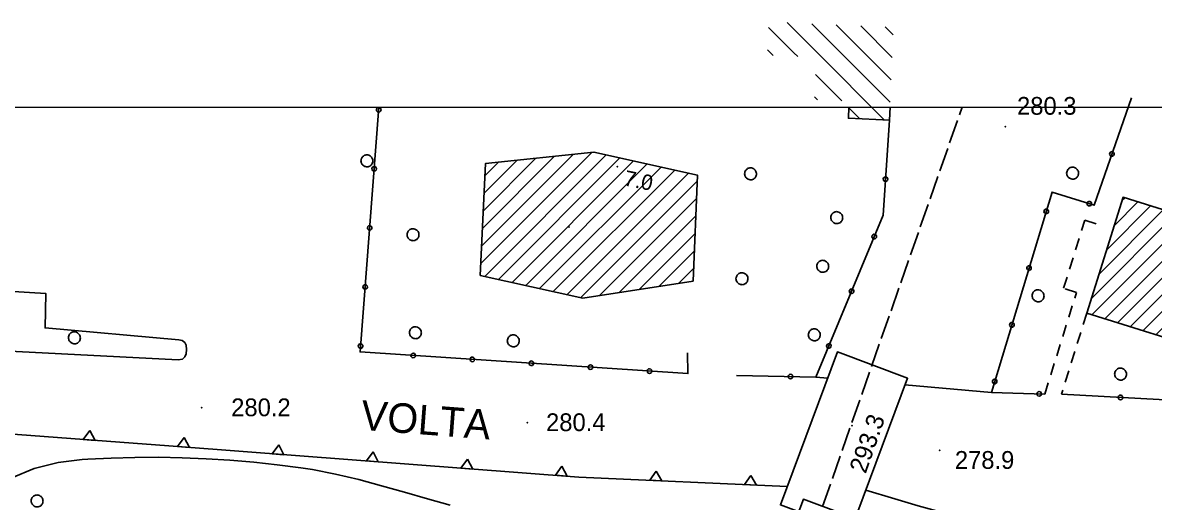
# Model space of a CAD drawing. Extents: x 1518652 to 1519378, y 5069750 to 5070202.
# Drawn here: x 1518749.2 to 1518844.8, y 5070119.6 to 5070160.1 of the extents above; entities that cross this region are included whole.
import ezdxf

# ---------------------------------------------------------------- set-up
doc = ezdxf.new("R2010")
doc.units = 0
doc.header["$MEASUREMENT"] = 0
for name, pattern in [('L04', [0]), ('L10', [1.7, 1, -0.7]), ('L11', [2.5, 2, -0.5])]:
    doc.linetypes.add(name, pattern=pattern)
for name, color, linetype in [('2310_SU', 2, 'Continuous'), ('2323_PEDspartit', 1, 'Continuous'), ('2613_PONTElegno', 2, 'Continuous'), ('2641_MUROspec', 2, 'Continuous'), ('2731_TELEFstr', 2, 'Continuous'), ('2732_TELEFlin', 1, 'L11'), ('3016_BOXmur', 2, 'Continuous'), ('3054_CANCmuro', 1, 'L04'), ('3110_EDresiden', 3, 'Continuous'), ('5100_ALBERO', 1, 'Continuous'), ('5651_VIALETTI', 1, 'L10'), ('7012_CLInter', 6, 'Continuous'), ('8321_PQTerra', 2, 'Continuous'), ('8322_Qmpiede', 2, 'Continuous'), ('8324_altezza', 1, 'Continuous'), ('SCM_Campiture', 1, 'Continuous'), ('T301_ViabUrb', 2, 'Continuous')]:
    doc.layers.add(name, color=color, linetype=linetype)
doc.styles.add('Style00', font='Leroy', dxfattribs={"height": 0.2})

# ---------------------------------------------------------------- blocks, each defined once
blk = doc.blocks.new('S37')
at = {"linetype": 'Continuous'}
for p, q in [((-0.99, -0.01), (-0.97, 0.17)), ((-0.97, 0.17), (-0.93, 0.33)), ((-0.93, 0.33), (-0.87, 0.47)), ((-0.87, 0.47), (-0.79, 0.6)), ((-0.79, 0.6), (-0.68, 0.71)), ((-0.68, 0.71), (-0.58, 0.8)), ((-0.58, 0.8), (-0.49, 0.87)), ((-0.49, 0.87), (-0.37, 0.93)), ((-0.37, 0.93), (-0.26, 0.97)), ((-0.26, 0.97), (-0.13, 0.99)), ((-0.13, 0.99), (-0.01, 1)), ((-0.01, 1), (0.15, 0.99)), ((0.15, 0.99), (0.35, 0.94)), ((0.35, 0.94), (0.55, 0.82)), ((0.55, 0.82), (0.68, 0.73)), ((0.68, 0.73), (0.77, 0.62)), ((0.77, 0.62), (0.87, 0.5)), ((0.87, 0.5), (0.93, 0.39)), ((0.93, 0.39), (0.99, 0.23)), ((0.99, 0.23), (1.01, 0.09)), ((1.01, 0.09), (1.03, -0.03)), ((-0.97, -0.15), (-0.99, -0.01)), ((-0.94, -0.26), (-0.97, -0.15)), ((-0.9, -0.4), (-0.94, -0.26)), ((-0.84, -0.51), (-0.9, -0.4)), ((-0.78, -0.61), (-0.84, -0.51)), ((-0.66, -0.71), (-0.78, -0.61)), ((-0.57, -0.8), (-0.66, -0.71)), ((-0.49, -0.87), (-0.57, -0.8)), ((-0.36, -0.93), (-0.49, -0.87)), ((-0.22, -0.98), (-0.36, -0.93)), ((-0.06, -1.01), (-0.22, -0.98)), ((0.07, -1.02), (-0.06, -1.01)), ((0.22, -1.01), (0.07, -1.02)), ((0.36, -0.97), (0.22, -1.01)), ((0.52, -0.89), (0.36, -0.97)), ((0.65, -0.81), (0.52, -0.89)), ((0.78, -0.68), (0.65, -0.81)), ((0.87, -0.56), (0.78, -0.68)), ((0.93, -0.45), (0.87, -0.56)), ((0.98, -0.3), (0.93, -0.45)), ((1.01, -0.17), (0.98, -0.3)), ((1.03, -0.03), (1.01, -0.17))]:
    blk.add_line(p, q, dxfattribs=at)
blk = doc.blocks.new('Q0050013')
at = {"linetype": 'Continuous'}
for p, q in [((-0.194, -0.003), (-0.17, 0.098)), ((-0.17, 0.098), (-0.099, 0.169)), ((-0.099, 0.169), (-0.001, 0.195)), ((-0.001, 0.195), (0.096, 0.17)), ((0.096, 0.17), (0.169, 0.1)), ((0.169, 0.1), (0.197, -0.001)), ((-0.162, -0.108), (-0.194, -0.003)), ((-0.096, -0.171), (-0.162, -0.108)), ((0.001, -0.196), (-0.096, -0.171)), ((0.097, -0.17), (0.001, -0.196)), ((0.168, -0.1), (0.097, -0.17)), ((0.197, -0.001), (0.168, -0.1))]:
    blk.add_line(p, q, dxfattribs=at)
blk = doc.blocks.new('CAMP_827C9D13')
at = {"layer": 'SCM_Campiture', "linetype": 'Continuous'}
for p, q in [((1518840.762, 5070140.902), (1518844.462, 5070144.602)), ((1518841.408, 5070142.962), (1518843.385, 5070144.94)), ((1518842.053, 5070145.021), (1518842.309, 5070145.277)), ((1518839.472, 5070136.784), (1518846.616, 5070143.928)), ((1518840.117, 5070138.843), (1518845.539, 5070144.265)), ((1518839.52, 5070135.418), (1518847.693, 5070143.59)), ((1518840.597, 5070135.08), (1518848.77, 5070143.253)), ((1518841.674, 5070134.743), (1518849.846, 5070142.916)), ((1518842.751, 5070134.405), (1518850.923, 5070142.578)), ((1518843.827, 5070134.068), (1518852, 5070142.241)), ((1518844.904, 5070133.731), (1518853.077, 5070141.903)), ((1518845.981, 5070133.393), (1518852.587, 5070139.999)), ((1518847.058, 5070133.056), (1518851.931, 5070137.929)), ((1518848.135, 5070132.719), (1518851.275, 5070135.859)), ((1518849.212, 5070132.381), (1518850.619, 5070133.789))]:
    blk.add_line(p, q, dxfattribs=at)
blk = doc.blocks.new('CAMP_8B3302B3')
at = {"layer": 'SCM_Campiture', "linetype": 'Continuous'}
for p, q in [((1518787.892, 5070139.736), (1518797.287, 5070149.131)), ((1518787.963, 5070141.221), (1518795.707, 5070148.965)), ((1518788.034, 5070142.706), (1518794.126, 5070148.799)), ((1518788.105, 5070144.192), (1518792.545, 5070148.632)), ((1518788.176, 5070145.677), (1518790.965, 5070148.466)), ((1518788.225, 5070138.655), (1518798.486, 5070148.915)), ((1518789.383, 5070138.399), (1518799.642, 5070148.658)), ((1518790.541, 5070138.142), (1518800.799, 5070148.4)), ((1518788.247, 5070147.162), (1518789.384, 5070148.299)), ((1518791.699, 5070137.886), (1518801.956, 5070148.143)), ((1518792.857, 5070137.63), (1518803.112, 5070147.885)), ((1518794.015, 5070137.374), (1518804.269, 5070147.627)), ((1518795.173, 5070137.117), (1518805.425, 5070147.37)), ((1518796.331, 5070136.861), (1518806.173, 5070146.703)), ((1518797.923, 5070137.039), (1518806.113, 5070145.229)), ((1518799.59, 5070137.292), (1518806.053, 5070143.755)), ((1518801.257, 5070137.545), (1518805.994, 5070142.281)), ((1518802.924, 5070137.797), (1518805.934, 5070140.808)), ((1518804.591, 5070138.05), (1518805.874, 5070139.334))]:
    blk.add_line(p, q, dxfattribs=at)
blk = doc.blocks.new('CAMP_723137B3')
at = {"layer": 'SCM_Campiture', "linetype": 'Continuous'}
for p, q in [((1518816.324, 5070157.52), (1518813.777, 5070160.067)), ((1518817.083, 5070158.741), (1518815.847, 5070159.977)), ((1518822.561, 5070155.243), (1518817.917, 5070159.887)), ((1518814.344, 5070157.52), (1518812.198, 5070159.666)), ((1518822.644, 5070157.14), (1518819.987, 5070159.797)), ((1518822.727, 5070159.037), (1518822.057, 5070159.706)), ((1518822.479, 5070153.345), (1518817.083, 5070158.741)), ((1518812.364, 5070157.52), (1518812.115, 5070157.769)), ((1518812.597, 5070157.287), (1518812.364, 5070157.52)), ((1518814.667, 5070157.197), (1518814.344, 5070157.52)), ((1518821.976, 5070151.868), (1518816.324, 5070157.52)), ((1518818.39, 5070153.475), (1518816.174, 5070155.691)), ((1518816.32, 5070153.565), (1518816.091, 5070153.793)), ((1518819.906, 5070151.959), (1518818.976, 5070152.888))]:
    blk.add_line(p, q, dxfattribs=at)
blk = doc.blocks.new('Q0200100')
at = {"linetype": 'Continuous'}
for p, q in [((0, 0.8), (-0.5, 0)), ((-0.5, 0), (0.5, 0)), ((0.5, 0), (0, 0.8))]:
    blk.add_line(p, q, dxfattribs=at)

msp = doc.modelspace()

# ---------------------------------------------------------------- linework, layer by layer
at = {"linetype": 'Continuous', "lineweight": 0, "elevation": 278.511}
msp.add_lwpolyline([(1518671.752, 5070152.927), (1519087.071, 5070152.927), (1519087.071, 5069856.255), (1518671.752, 5069856.255)], close=True, dxfattribs=at)
at = {"layer": '2310_SU', "color": 18, "linetype": 'Continuous', "true_color": 0x000000}
for points in [[(1518817.194, 5070130.064, 279.315), (1518816.198, 5070130.15, 279.321)], [(1518831.025, 5070128.861, 279.223), (1518823.723, 5070129.496, 279.271)]]:
    msp.add_polyline3d(points, dxfattribs=at)
at = {"layer": '2323_PEDspartit', "color": 18, "linetype": 'Continuous', "true_color": 0x000000}
msp.add_polyline3d([(1518762.337, 5070131.612, 280.266), (1518762.693, 5070131.677, 280.292), (1518762.894, 5070131.867, 280.311), (1518763, 5070132.11, 280.33), (1518763.04, 5070132.489, 280.344), (1518763.001, 5070132.845, 280.358), (1518762.875, 5070133.061, 280.354), (1518762.665, 5070133.243, 280.349), (1518762.378, 5070133.31, 280.344), (1518751.076, 5070134.308, 280.421), (1518751.15, 5070137.199, 280.231), (1518741.026, 5070137.825, 280.21), (1518740.635, 5070135.075, 280.238), (1518727.688, 5070135.758, 279.998), (1518727.172, 5070135.61, 279.998), (1518727.034, 5070135.366, 280.011), (1518727.059, 5070134.53, 280.048), (1518727.153, 5070134.109, 280.075), (1518727.458, 5070133.738, 280.097), (1518731.62, 5070133.175, 280.167), (1518762.337, 5070131.612, 280.266)], dxfattribs=at)
at = {"layer": '2613_PONTElegno', "color": 18, "linetype": 'Continuous', "true_color": 0x000000}
msp.add_polyline3d([(1518819.114, 5070117.162, 294.136), (1518823.935, 5070130.062, 292.733), (1518818.02, 5070132.273, 292.676), (1518813.199, 5070119.373, 292.705), (1518819.114, 5070117.162, 294.136)], dxfattribs=at)
at = {"layer": '2641_MUROspec', "color": 18, "linetype": 'Continuous', "true_color": 0x000000}
for points in [[(1518694.925, 5070123.75, 279.773), (1518695.029, 5070126.078, 279.704), (1518740.355, 5070124.047, 280.67), (1518740.44, 5070125.94, 281.641), (1518762.655, 5070124.257, 280.555), (1518796.168, 5070121.717, 280.372), (1518813.774, 5070120.912, 279.881)], [(1518820.402, 5070120.608, 279.758), (1518822.856, 5070119.876, 279.66), (1518824.824, 5070119.296, 279.561), (1518826.689, 5070118.789, 279.512), (1518827.828, 5070118.463, 279.225), (1518829.313, 5070118.028, 278.938), (1518829.084, 5070117.508, 278.687), (1518834.214, 5070115.86, 278.639), (1518836.022, 5070115.005, 278.616), (1518837.832, 5070114.153, 278.592), (1518838.7, 5070113.745, 278.581), (1518840.514, 5070112.903, 278.576), (1518842.331, 5070112.067, 278.572), (1518844.146, 5070111.226, 278.567), (1518844.426, 5070111.095, 278.567), (1518846.228, 5070110.227, 278.503)]]:
    msp.add_polyline3d(points, dxfattribs=at)
at = {"layer": '2731_TELEFstr', "color": 18, "linetype": 'Continuous', "true_color": 0x000000}
msp.add_polyline3d([(1518814.233, 5070117.417, 280.372), (1518817.474, 5070116.205, 280.555), (1518818.382, 5070118.635, 280.048), (1518815.141, 5070119.847, 280.033)], close=True, dxfattribs=at)
at = {"layer": '2732_TELEFlin', "color": 18, "linetype": 'L11', "true_color": 0x000000}
msp.add_polyline3d([(1518816.762, 5070119.241, 304.001), (1518828.549, 5070152.927, 304.001)], dxfattribs=at)
at = {"layer": '3016_BOXmur', "color": 18, "linetype": 'Continuous', "true_color": 0x000000}
for points in [[(1518818.977, 5070152.927, 280.76), (1518818.937, 5070152.001, 280.76), (1518822.414, 5070151.849, 280.76)], [(1518822.414, 5070151.849, 280.76), (1518822.461, 5070152.927, 280.76)]]:
    msp.add_polyline3d(points, dxfattribs=at)
at = {"layer": '3054_CANCmuro', "color": 18, "linetype": 'L04', "true_color": 0x000000}
for points in [[(1518842.846, 5070153.713, 279.434), (1518839.692, 5070144.664, 279.942), (1518836.149, 5070145.77, 279.808), (1518831.025, 5070128.861, 279.223), (1518835.524, 5070128.717, 279.236)], [(1518805.364, 5070132.194, 280.104), (1518805.389, 5070130.45, 279.984), (1518777.698, 5070132.273, 280.753), (1518779.28, 5070152.927, 280.648)], [(1518822.414, 5070151.849, 280.76), (1518821.877, 5070143.833, 280.746), (1518816.198, 5070130.15, 279.321), (1518809.503, 5070130.301, 280.139)], [(1518836.941, 5070128.706, 279.057), (1518848.809, 5070128.078, 278.688), (1518849.513, 5070130.298, 278.524)]]:
    msp.add_polyline3d(points, dxfattribs=at)
at = {"layer": '3110_EDresiden', "color": 18, "linetype": 'Continuous', "true_color": 0x000000}
for points in [[(1518805.83, 5070138.238, 281.112), (1518796.501, 5070136.823, 281.112), (1518787.844, 5070138.739, 281.112), (1518788.296, 5070148.185, 281.112), (1518797.442, 5070149.148, 281.112), (1518806.193, 5070147.199, 281.112)], [(1518850.086, 5070132.107, 278.32), (1518853.18, 5070141.871, 278.32), (1518842.149, 5070145.327, 278.32), (1518839.086, 5070135.553, 278.32)]]:
    msp.add_polyline3d(points, close=True, dxfattribs=at)
at = {"layer": '5651_VIALETTI', "color": 18, "linetype": 'L10', "true_color": 0x000000}
for points in [[(1518835.524, 5070128.717, 279.01), (1518838.214, 5070137.302, 279.399), (1518837.11, 5070137.647, 279.406), (1518838.912, 5070143.396, 279.42), (1518840.002, 5070143.055, 279.575)], [(1518839.086, 5070135.553, 278.32), (1518836.941, 5070128.706, 278.683)]]:
    msp.add_polyline3d(points, dxfattribs=at)
at = {"layer": '7012_CLInter', "color": 18, "linetype": 'Continuous', "true_color": 0x000000}
msp.add_polyline3d([(1518785.313, 5070119.334, 282), (1518783.378, 5070119.875, 282), (1518781.445, 5070120.433, 282), (1518779.511, 5070120.983, 282), (1518777.573, 5070121.501, 282), (1518775.627, 5070121.962, 282), (1518773.669, 5070122.342, 282), (1518772.676, 5070122.494, 282), (1518770.696, 5070122.748, 282), (1518768.702, 5070122.961, 282), (1518766.697, 5070123.133, 282), (1518764.685, 5070123.262, 282), (1518762.672, 5070123.347, 282), (1518760.661, 5070123.386, 282), (1518758.656, 5070123.379, 282), (1518756.662, 5070123.324, 282), (1518754.682, 5070123.219, 282), (1518754.212, 5070123.187, 282), (1518752.192, 5070122.941, 282), (1518750.165, 5070122.45, 282), (1518748.28, 5070121.663, 282)], dxfattribs=at)
at = {"layer": '8321_PQTerra', "color": 18, "linetype": 'Continuous', "true_color": 0x000000}
for p in [(1518832.189, 5070151.295, 280.323), (1518764.321, 5070127.565, 280.217), (1518791.81, 5070126.307, 280.393), (1518819.259, 5070126.058, 293.304), (1518826.657, 5070123.968, 278.877)]:
    msp.add_point(p, dxfattribs=at)
at = {"layer": '8322_Qmpiede', "linetype": 'Continuous'}
msp.add_point((1518795.352, 5070142.827, 281.112), dxfattribs=at)
at = {"layer": '8324_altezza', "color": 18, "linetype": 'Continuous', "true_color": 0x000000}
msp.add_point((1518799.431, 5070147.908, 7.023), dxfattribs=at)

# ---------------------------------------------------------------- block references
at = {"layer": '2641_MUROspec', "color": 18, "linetype": 'Continuous', "true_color": 0x000000}
for p, xscale, yscale, zscale, rotation in [((1518754.801, 5070124.852, 280.939), 0.9999999999387229, 0.9999999999387229, 0.9999999999387229, 355.6666044582474), ((1518762.779, 5070124.248, 280.555), 1.000000000079362, 1.000000000079362, 1.000000000079362, 355.6665423828069), ((1518770.756, 5070123.643, 280.511), 1.000000000079362, 1.000000000079362, 1.000000000079362, 355.6665423828069), ((1518778.733, 5070123.039, 280.467), 1.000000000079362, 1.000000000079362, 1.000000000079362, 355.6665423828069), ((1518786.71, 5070122.434, 280.424), 1.000000000079362, 1.000000000079362, 1.000000000079362, 355.6665423828069), ((1518794.687, 5070121.83, 280.38), 1.000000000079362, 1.000000000079362, 1.000000000079362, 355.6665423828069), ((1518802.676, 5070121.42, 280.191), 1.000000000085378, 1.000000000085378, 1.000000000085378, 357.3797850731603), ((1518810.668, 5070121.054, 279.968), 1.000000000085378, 1.000000000085378, 1.000000000085378, 357.3797850731603)]:
    msp.add_blockref('Q0200100', p, dxfattribs=dict(at, xscale=xscale, yscale=yscale, zscale=zscale, rotation=rotation))
at = {"layer": '3054_CANCmuro', "color": 18, "linetype": 'Continuous', "true_color": 0x000000}
for p, xscale, yscale, zscale, rotation in [((1518779.264, 5070152.717, 280.649), 1.000000000220103, 1.000000000220103, 1.000000000220103, 85.61795004938512), ((1518841.2, 5070148.992, 279.699), 1.000000000061539, 1.000000000061539, 1.000000000061539, 250.7828395730209), ((1518778.882, 5070147.731, 280.674), 1.000000000220103, 1.000000000220103, 1.000000000220103, 85.61795004938512), ((1518822.08, 5070146.861, 280.751), 1.000000000066211, 1.000000000066211, 1.000000000066211, 266.1697516263357), ((1518839.294, 5070144.788, 279.927), 1.000000000161679, 1.000000000161679, 1.000000000161679, 162.6639347006687), ((1518835.654, 5070144.138, 279.751), 1.00000000044745, 1.00000000044745, 1.00000000044745, 253.1407949543342), ((1518778.5, 5070142.746, 280.7), 1.000000000220103, 1.000000000220103, 1.000000000220103, 85.61795004938512), ((1518821.123, 5070142.018, 280.557), 0.9999999996908859, 0.9999999996908859, 0.9999999996908859, 247.4589768986361), ((1518834.204, 5070139.353, 279.586), 1.00000000044745, 1.00000000044745, 1.00000000044745, 253.1407949543342), ((1518778.118, 5070137.76, 280.725), 1.000000000220103, 1.000000000220103, 1.000000000220103, 85.61795004938512), ((1518819.207, 5070137.399, 280.076), 0.9999999996908859, 0.9999999996908859, 0.9999999996908859, 247.4589768986361), ((1518832.754, 5070134.568, 279.42), 1.00000000044745, 1.00000000044745, 1.00000000044745, 253.1407949543342), ((1518777.736, 5070132.775, 280.75), 1.000000000220103, 1.000000000220103, 1.000000000220103, 85.61795004938512), ((1518817.29, 5070132.781, 279.595), 0.9999999996908859, 0.9999999996908859, 0.9999999996908859, 247.4589768986361), ((1518814.047, 5070130.199, 279.584), 0.9999999999347932, 0.9999999999347932, 0.9999999999347932, 178.7130003586939), ((1518831.304, 5070129.783, 279.254), 1.00000000044745, 1.00000000044745, 1.00000000044745, 253.1407949543342), ((1518835.06, 5070128.732, 279.235), 1.000000000103496, 1.000000000103496, 1.000000000103496, 358.1592861324137), ((1518841.934, 5070128.442, 278.902), 1.000000000015781, 1.000000000015781, 1.000000000015781, 356.9686421377816)]:
    msp.add_blockref('Q0050013', p, dxfattribs=dict(at, xscale=xscale, yscale=yscale, zscale=zscale, rotation=rotation))
at = {"layer": '3054_CANCmuro', "color": 18, "linetype": 'Continuous', "true_color": 0x000000, "rotation": 176.232923511395}
for p in [(1518782.184, 5070131.977, 280.628), (1518787.173, 5070131.649, 280.49), (1518792.163, 5070131.32, 280.351), (1518797.152, 5070130.992, 280.213), (1518802.141, 5070130.663, 280.074)]:
    msp.add_blockref('Q0050013', p, dxfattribs=at)
at = {"layer": '5100_ALBERO', "color": 18, "linetype": 'Continuous', "true_color": 0x000000, "xscale": 0.5, "yscale": 0.5, "zscale": 0.5}
for p in [(1518778.26, 5070148.405, 280.273), (1518810.669, 5070147.311, 280.562), (1518837.874, 5070147.366, 279.787), (1518817.948, 5070143.617, 280.005), (1518782.15, 5070142.178, 280.915), (1518816.762, 5070139.511, 280.139), (1518809.942, 5070138.464, 280.203), (1518834.956, 5070137.021, 279.787), (1518782.354, 5070133.907, 280.802), (1518816.051, 5070133.726, 279.836), (1518753.549, 5070133.476, 280.316), (1518790.624, 5070133.221, 280.732), (1518841.928, 5070130.413, 279.096), (1518750.397, 5070119.706, 282.917)]:
    msp.add_blockref('S37', p, dxfattribs=at)
at = {"layer": 'SCM_Campiture', "linetype": 'Continuous'}
for name in ['CAMP_723137B3', 'CAMP_8B3302B3', 'CAMP_827C9D13']:
    msp.add_blockref(name, (0, 0), dxfattribs=at)

# ---------------------------------------------------------------- texts
at = {"layer": '8321_PQTerra', "color": 18, "linetype": 'Continuous', "true_color": 0x000000, "style": 'Style00'}
for s, p in [('280.3', (1518833.189, 5070152.295)), ('280.2', (1518766.805, 5070126.852)), ('280.4', (1518793.403, 5070125.594)), ('278.9', (1518827.938, 5070122.412))]:
    msp.add_text(s, height=1.5, dxfattribs=at).set_placement(p)
msp.add_text('293.3', height=1.5, rotation=70.68295, dxfattribs=at).set_placement((1518820.399, 5070121.941))
at = {"layer": '8324_altezza', "color": 18, "linetype": 'Continuous', "true_color": 0x000000, "style": 'Style00'}
msp.add_text('7.0', height=1.3, rotation=348.42593, dxfattribs=at).set_placement((1518799.907, 5070146.35))
at = {"layer": 'T301_ViabUrb', "color": 18, "linetype": 'Continuous', "true_color": 0x000000, "style": 'Style00'}
msp.add_text('VOLTA', height=2.5, rotation=355.66653, dxfattribs=at).set_placement((1518777.692, 5070125.711))

doc.saveas('drawing.dxf')
